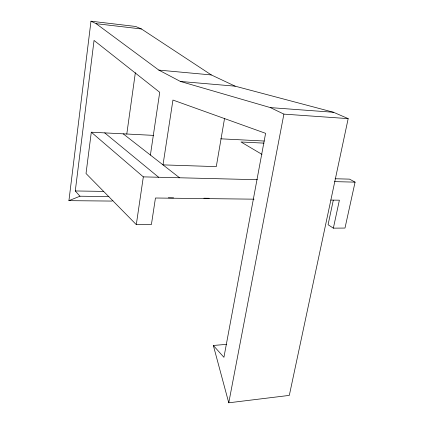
<?xml version="1.0" encoding="UTF-8"?>
<svg xmlns="http://www.w3.org/2000/svg" width="424" height="424" viewBox="0 0 424 424"><rect width="100%" height="100%" fill="white"/><g stroke="black" fill="none" stroke-linecap="round" stroke-linejoin="round"><path stroke-width="0.64" d="M112.895 200.637L111.66 201.071L68.927 200.658L90.985 21.2L135.68 26.474L141.452 28.975L211.327 74.942L235.166 86.178L333.54 112.275L348.178 118.625L289.311 395.396L228.764 402.8L213.336 345.465L226.427 344.368M108.91 196.572L79.972 196.211L75.281 190.959L94.049 40.434L159.721 92.3L150.398 155.057M153.509 135.378L91.298 132.203L86.024 173.506L136.295 224.635L151.405 224.561L155.454 198.008L254.034 199.174M126.776 134.122L135.351 72.69M136.295 224.635L143.328 176.872L91.298 132.203M224.556 118.397L216.288 166.627L163.002 164.878L172.939 100.053L265.599 133.327L223.925 357.315L213.336 345.465M228.764 402.8L283.894 114.12L270.385 107.611L180.401 81.456L158.83 70.098L96.137 23.68L90.985 21.2M333.296 200.218L328.065 224.715L333.354 228.154L344.988 228.059L355.074 182.14L349.53 179.135L335.108 178.748M333.354 228.154L339.386 200.186L330.784 200.08M68.927 200.658L79.972 196.211M168.328 197.791L173.596 197.854M203.891 198.22L209.159 198.284M75.281 190.959L103.604 191.399M143.328 176.872L257.405 179.712M334.616 181.631L355.074 182.14M264.019 143.137L241.018 141.992L262 154.389M220.782 138.812L264.311 141.033M283.894 114.12L348.178 118.625M270.385 107.611L333.54 112.275M180.401 81.456L235.166 86.178M158.83 70.098L211.327 74.942M96.137 23.68L141.452 28.975M123.172 133.83L179.543 177.773M104.728 132.887L158.618 177.248"/></g></svg>
